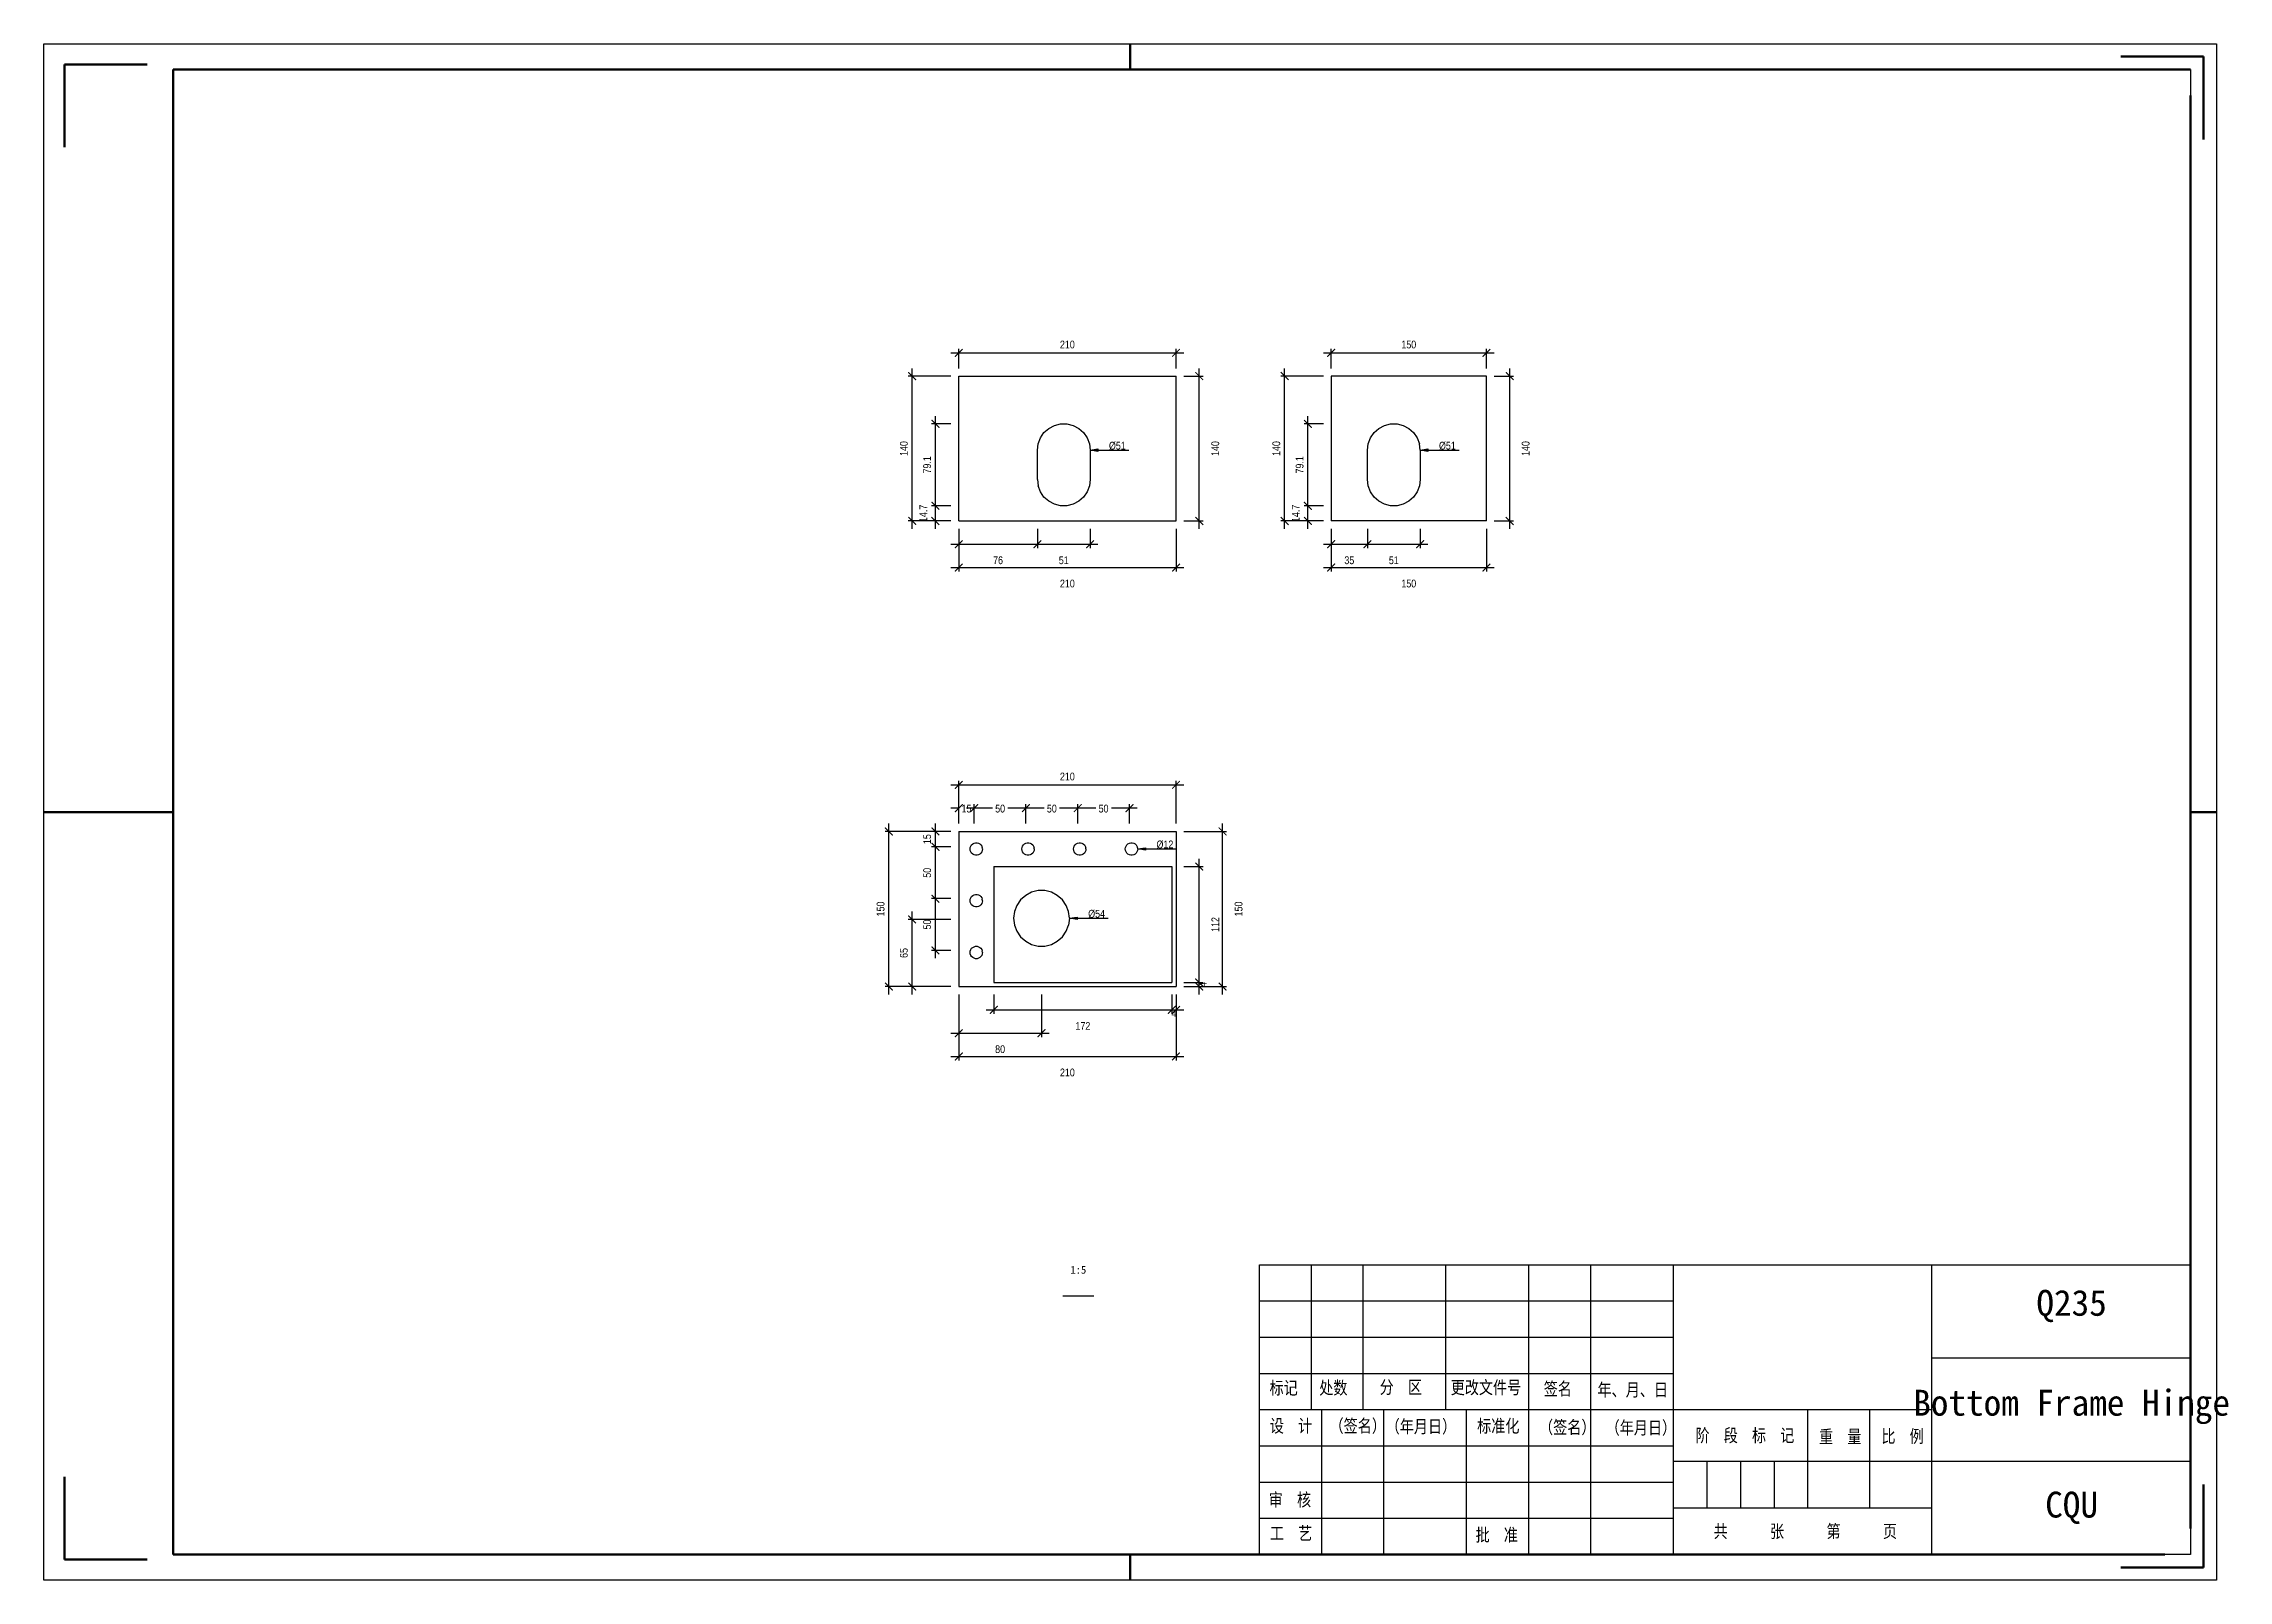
# Model space of a CAD drawing. Header units: millimetres. Extents: x 0 to 1925, y 0 to 4345.
# Drawn here: x 490 to 912.3, y 367 to 664 of the extents above; entities that cross this region are included whole.
import ezdxf

# ---------------------------------------------------------------- set-up
doc = ezdxf.new("R2010")
doc.units = ezdxf.units.MM
doc.layers.add('总内框线', color=7, linetype='Continuous', lineweight=50)
doc.layers.add('总外框线', color=7, linetype='Continuous', lineweight=30)
doc.styles.add('OpenSansCondensed-Light', font='OpenSansCondensed-Light.ttf')
doc.styles.add('陈杰（2）', font='gbenor.shx', dxfattribs={"width": 0.8, "bigfont": 'gbcbig.shx'})
doc.dimstyles.new('EZ_RADIUS', dxfattribs={"dimtxt": 0.25, "dimasz": 0.25, "dimexe": 0.375, "dimexo": 0.125, "dimgap": 0.1, "dimtad": 1, "dimlfac": 100, "dimzin": 12, "dimdsep": 46, "dimtxsty": 'OpenSansCondensed-Light', "dimblk": 'CLOSEDBLANK', "dimcen": 0, "dimazin": 3, "dimtfac": 0.5, "dimtofl": 0, "dimtmove": 1, "dimatfit": 3, "dimarcsym": 0})
doc.dimstyles.new('EZDXF', dxfattribs={"dimtxt": 0.25, "dimasz": 0.175, "dimexe": 0.375, "dimexo": 0.125, "dimgap": 0.1, "dimtad": 1, "dimlfac": 100, "dimzin": 12, "dimdsep": 46, "dimtxsty": 'OpenSansCondensed-Light', "dimblk": 'ARCHTICK', "dimcen": 2.5, "dimazin": 3, "dimtfac": 0.5, "dimtmove": 2, "dimatfit": 3, "dimarcsym": 0})

# ---------------------------------------------------------------- blocks, each defined once
blk = doc.blocks.new('_CLOSED')
at = {"color": 0, "linetype": 'ByBlock'}
blk.add_line((0, 0), (-1, 0), dxfattribs=at)
blk.add_lwpolyline([(-1, 0.16), (0, 0), (-1, -0.16)], close=True, dxfattribs=at)
blk = doc.blocks.new('*D88')
at = {"transparency": 16777216}
for p, q in [((693.79, 585.43), (695.29, 585.43)), ((695.29, 585.43), (699.79, 585.43))]:
    blk.add_line(p, q, dxfattribs=at)
at = {"layer": 'Defpoints', "transparency": 16777216}
for p in [(687.18, 585.44), (692.29, 585.43)]:
    blk.add_point(p, dxfattribs=at)
at = {"transparency": 16777216, "xscale": 1.5, "yscale": 1.5, "rotation": 179.8983361388705}
blk.add_blockref('_CLOSED', (692.29, 585.43), dxfattribs=at)
at = {"transparency": 16777216, "insert": (697.54, 586.28), "char_height": 1.5, "attachment_point": 5, "style": 'OpenSansCondensed-Light'}
blk.add_mtext('%%c51', dxfattribs=at)
blk = doc.blocks.new('_ARCHTICK')
at = {"color": 0, "linetype": 'ByBlock', "const_width": 0.15}
blk.add_lwpolyline([(-0.5, -0.5), (0.5, 0.5)], dxfattribs=at)
blk = doc.blocks.new('*D97')
at = {"transparency": 16777216}
for p, q in [((757.59, 585.43), (759.09, 585.43)), ((759.09, 585.43), (763.59, 585.43))]:
    blk.add_line(p, q, dxfattribs=at)
at = {"layer": 'Defpoints', "transparency": 16777216}
for p in [(750.98, 585.44), (756.09, 585.43)]:
    blk.add_point(p, dxfattribs=at)
at = {"transparency": 16777216, "xscale": 1.5, "yscale": 1.5, "rotation": 179.8983361386922}
blk.add_blockref('_CLOSED', (756.09, 585.43), dxfattribs=at)
at = {"transparency": 16777216, "insert": (761.34, 586.28), "char_height": 1.5, "attachment_point": 5, "style": 'OpenSansCondensed-Light'}
blk.add_mtext('%%c51', dxfattribs=at)
blk = doc.blocks.new('*D106')
at = {"transparency": 16777216}
for p, q in [((702.98, 508.35), (704.48, 508.35)), ((704.48, 508.35), (708.98, 508.35))]:
    blk.add_line(p, q, dxfattribs=at)
at = {"layer": 'Defpoints', "transparency": 16777216}
for p in [(700.28, 508.35), (701.48, 508.35)]:
    blk.add_point(p, dxfattribs=at)
at = {"transparency": 16777216, "xscale": 1.5, "yscale": 1.5, "rotation": 179.9999999999997}
blk.add_blockref('_CLOSED', (701.48, 508.35), dxfattribs=at)
at = {"transparency": 16777216, "insert": (706.73, 509.2), "char_height": 1.5, "attachment_point": 5, "style": 'OpenSansCondensed-Light'}
blk.add_mtext('%%c12', dxfattribs=at)
blk = doc.blocks.new('*D107')
at = {"transparency": 16777216}
for p, q in [((689.78, 494.95), (691.28, 494.95)), ((691.28, 494.95), (695.78, 494.95))]:
    blk.add_line(p, q, dxfattribs=at)
at = {"layer": 'Defpoints', "transparency": 16777216}
for p in [(682.88, 494.95), (688.28, 494.95)]:
    blk.add_point(p, dxfattribs=at)
at = {"transparency": 16777216, "xscale": 1.5, "yscale": 1.5, "rotation": 179.9999999995312}
blk.add_blockref('_CLOSED', (688.28, 494.95), dxfattribs=at)
at = {"transparency": 16777216, "insert": (693.53, 495.8), "char_height": 1.5, "attachment_point": 5, "style": 'OpenSansCondensed-Light'}
blk.add_mtext('%%c54', dxfattribs=at)

msp = doc.modelspace()

# ---------------------------------------------------------------- linework, layer by layer
for p, q in [((905, 659), (905, 474)), ((666.87901, 599.75), (708.87901, 599.75)), ((666.87901, 571.75), (666.87901, 599.75)), ((708.87901, 571.75), (708.87901, 599.75)), ((768.87901, 599.75), (738.87901, 599.75)), ((738.87901, 599.75), (738.87901, 571.75)), ((768.87901, 571.75), (768.87901, 599.75)), ((682.21901, 586.67), (682.65901, 587.83)), ((682.65901, 587.83), (683.35901, 588.83)), ((683.35901, 588.83), (684.27901, 589.65)), ((684.27901, 589.65), (685.37901, 590.21)), ((685.37901, 590.21), (686.55901, 590.51)), ((686.55901, 590.51), (687.79901, 590.51)), ((687.79901, 590.51), (688.97901, 590.21)), ((688.97901, 590.21), (690.07901, 589.65)), ((690.07901, 589.65), (690.99901, 588.83)), ((690.99901, 588.83), (691.69901, 587.83)), ((691.69901, 587.83), (692.13901, 586.67)), ((746.01901, 586.67), (746.45901, 587.83)), ((746.45901, 587.83), (747.15901, 588.83)), ((747.15901, 588.83), (748.07901, 589.65)), ((748.07901, 589.65), (749.17901, 590.21)), ((749.17901, 590.21), (750.35901, 590.51)), ((750.35901, 590.51), (751.59901, 590.51)), ((751.59901, 590.51), (752.77901, 590.21)), ((752.77901, 590.21), (753.87901, 589.65)), ((753.87901, 589.65), (754.79901, 588.83)), ((754.79901, 588.83), (755.49901, 587.83)), ((755.49901, 587.83), (755.93901, 586.67)), ((682.07901, 585.45), (682.21901, 586.67)), ((682.07901, 579.75), (682.07901, 585.45)), ((692.13901, 586.67), (692.27901, 585.45)), ((692.27901, 585.45), (692.27901, 579.75)), ((745.87901, 585.45), (746.01901, 586.67)), ((745.87901, 579.75), (745.87901, 585.45)), ((756.07901, 585.45), (755.93901, 586.67)), ((756.07901, 585.45), (756.07901, 579.75)), ((682.07901, 579.75), (682.21901, 578.53)), ((692.27901, 579.75), (692.13901, 578.53)), ((746.01901, 578.53), (745.87901, 579.75)), ((756.07901, 579.75), (755.93901, 578.53)), ((682.65901, 577.37), (682.21901, 578.53)), ((683.35901, 576.37), (682.65901, 577.37)), ((684.27901, 575.55), (683.35901, 576.37)), ((685.37901, 574.99), (684.27901, 575.55)), ((686.55901, 574.69), (685.37901, 574.99)), ((687.79901, 574.69), (686.55901, 574.69)), ((688.97901, 574.99), (687.79901, 574.69)), ((690.07901, 575.55), (688.97901, 574.99)), ((690.99901, 576.37), (690.07901, 575.55)), ((691.69901, 577.37), (690.99901, 576.37)), ((692.13901, 578.53), (691.69901, 577.37)), ((746.45901, 577.37), (746.01901, 578.53)), ((747.15901, 576.37), (746.45901, 577.37)), ((748.07901, 575.55), (747.15901, 576.37)), ((749.17901, 574.99), (748.07901, 575.55)), ((750.35901, 574.69), (749.17901, 574.99)), ((751.59901, 574.69), (750.35901, 574.69)), ((752.77901, 574.99), (751.59901, 574.69)), ((753.87901, 575.55), (752.77901, 574.99)), ((754.79901, 576.37), (753.87901, 575.55)), ((755.49901, 577.37), (754.79901, 576.37)), ((755.93901, 578.53), (755.49901, 577.37)), ((666.87901, 571.75), (708.87901, 571.75)), ((768.87901, 571.75), (738.87901, 571.75)), ((666.87901, 511.75), (708.87901, 511.75)), ((666.87901, 511.75), (666.87901, 481.75)), ((708.87901, 511.75), (708.87901, 481.75)), ((669.07901, 508.35), (669.11901, 508.63)), ((669.11901, 508.07), (669.07901, 508.35)), ((669.11901, 508.63), (669.21901, 508.91)), ((669.21901, 507.79), (669.11901, 508.07)), ((669.21901, 508.91), (669.37901, 509.15)), ((669.37901, 507.55), (669.21901, 507.79)), ((669.37901, 509.15), (669.59901, 509.33)), ((669.59901, 507.37), (669.37901, 507.55)), ((669.59901, 509.33), (669.85901, 509.47)), ((669.85901, 507.23), (669.59901, 507.37)), ((669.85901, 509.47), (670.13901, 509.55)), ((670.13901, 507.15), (669.85901, 507.23)), ((670.13901, 509.55), (670.41901, 509.55)), ((670.41901, 507.15), (670.13901, 507.15)), ((670.41901, 509.55), (670.69901, 509.47)), ((670.69901, 507.23), (670.41901, 507.15)), ((670.69901, 509.47), (670.95901, 509.33)), ((670.95901, 507.37), (670.69901, 507.23)), ((670.95901, 509.33), (671.17901, 509.15)), ((671.17901, 507.55), (670.95901, 507.37)), ((671.17901, 509.15), (671.33901, 508.91)), ((671.33901, 507.79), (671.17901, 507.55)), ((671.33901, 508.91), (671.43901, 508.63)), ((671.43901, 508.07), (671.33901, 507.79)), ((671.47901, 508.35), (671.43901, 508.63)), ((671.47901, 508.35), (671.43901, 508.07)), ((679.07901, 508.35), (679.11901, 508.63)), ((679.11901, 508.07), (679.07901, 508.35)), ((679.11901, 508.63), (679.21901, 508.91)), ((679.21901, 507.79), (679.11901, 508.07)), ((679.21901, 508.91), (679.37901, 509.15)), ((679.37901, 507.55), (679.21901, 507.79)), ((679.37901, 509.15), (679.59901, 509.33)), ((679.59901, 507.37), (679.37901, 507.55)), ((679.59901, 509.33), (679.85901, 509.47)), ((679.85901, 507.23), (679.59901, 507.37)), ((679.85901, 509.47), (680.13901, 509.55)), ((680.13901, 507.15), (679.85901, 507.23)), ((680.13901, 509.55), (680.41901, 509.55)), ((680.41901, 507.15), (680.13901, 507.15)), ((680.41901, 509.55), (680.69901, 509.47)), ((680.69901, 507.23), (680.41901, 507.15)), ((680.69901, 509.47), (680.95901, 509.33)), ((680.95901, 507.37), (680.69901, 507.23)), ((680.95901, 509.33), (681.17901, 509.15)), ((681.17901, 507.55), (680.95901, 507.37)), ((681.17901, 509.15), (681.33901, 508.91)), ((681.33901, 507.79), (681.17901, 507.55)), ((681.33901, 508.91), (681.43901, 508.63)), ((681.43901, 508.07), (681.33901, 507.79)), ((681.47901, 508.35), (681.43901, 508.63)), ((681.47901, 508.35), (681.43901, 508.07)), ((689.07901, 508.35), (689.11901, 508.63)), ((689.11901, 508.07), (689.07901, 508.35)), ((689.11901, 508.63), (689.21901, 508.91)), ((689.21901, 507.79), (689.11901, 508.07)), ((689.21901, 508.91), (689.37901, 509.15)), ((689.37901, 507.55), (689.21901, 507.79)), ((689.37901, 509.15), (689.59901, 509.33)), ((689.59901, 507.37), (689.37901, 507.55)), ((689.59901, 509.33), (689.85901, 509.47)), ((689.85901, 507.23), (689.59901, 507.37)), ((689.85901, 509.47), (690.13901, 509.55)), ((690.13901, 507.15), (689.85901, 507.23)), ((690.13901, 509.55), (690.41901, 509.55)), ((690.41901, 507.15), (690.13901, 507.15)), ((690.41901, 509.55), (690.69901, 509.47)), ((690.69901, 507.23), (690.41901, 507.15)), ((690.69901, 509.47), (690.95901, 509.33)), ((690.95901, 507.37), (690.69901, 507.23)), ((690.95901, 509.33), (691.17901, 509.15)), ((691.17901, 507.55), (690.95901, 507.37)), ((691.17901, 509.15), (691.33901, 508.91)), ((691.33901, 507.79), (691.17901, 507.55)), ((691.33901, 508.91), (691.43901, 508.63)), ((691.43901, 508.07), (691.33901, 507.79)), ((691.47901, 508.35), (691.43901, 508.63)), ((691.47901, 508.35), (691.43901, 508.07)), ((699.07901, 508.35), (699.11901, 508.63)), ((699.11901, 508.07), (699.07901, 508.35)), ((699.11901, 508.63), (699.21901, 508.91)), ((699.21901, 507.79), (699.11901, 508.07)), ((699.21901, 508.91), (699.37901, 509.15)), ((699.37901, 507.55), (699.21901, 507.79)), ((699.37901, 509.15), (699.59901, 509.33)), ((699.59901, 507.37), (699.37901, 507.55)), ((699.59901, 509.33), (699.85901, 509.47)), ((699.85901, 507.23), (699.59901, 507.37)), ((699.85901, 509.47), (700.13901, 509.55)), ((700.13901, 507.15), (699.85901, 507.23)), ((700.13901, 509.55), (700.41901, 509.55)), ((700.41901, 507.15), (700.13901, 507.15)), ((700.41901, 509.55), (700.69901, 509.47)), ((700.69901, 507.23), (700.41901, 507.15)), ((700.69901, 509.47), (700.95901, 509.33)), ((700.95901, 507.37), (700.69901, 507.23)), ((700.95901, 509.33), (701.17901, 509.15)), ((701.17901, 507.55), (700.95901, 507.37)), ((701.17901, 509.15), (701.33901, 508.91)), ((701.33901, 507.79), (701.17901, 507.55)), ((701.33901, 508.91), (701.43901, 508.63)), ((701.43901, 508.07), (701.33901, 507.79)), ((701.47901, 508.35), (701.43901, 508.63)), ((701.47901, 508.35), (701.43901, 508.07)), ((673.67901, 504.95), (673.67901, 482.55)), ((673.67901, 504.95), (708.07901, 504.95)), ((708.07901, 504.95), (708.07901, 482.55)), ((669.07901, 498.35), (669.11901, 498.63)), ((669.11901, 498.07), (669.07901, 498.35)), ((669.11901, 498.63), (669.21901, 498.91)), ((669.21901, 498.91), (669.37901, 499.15)), ((669.37901, 499.15), (669.59901, 499.33)), ((669.59901, 499.33), (669.85901, 499.47)), ((669.85901, 499.47), (670.13901, 499.55)), ((670.13901, 499.55), (670.41901, 499.55)), ((670.41901, 499.55), (670.69901, 499.47)), ((670.69901, 499.47), (670.95901, 499.33)), ((670.95901, 499.33), (671.17901, 499.15)), ((671.17901, 499.15), (671.33901, 498.91)), ((671.33901, 498.91), (671.43901, 498.63)), ((671.47901, 498.35), (671.43901, 498.63)), ((671.47901, 498.35), (671.43901, 498.07)), ((678.83901, 498.53), (678.09901, 497.45)), ((679.81901, 499.39), (678.83901, 498.53)), ((680.95901, 499.99), (679.81901, 499.39)), ((682.21901, 500.31), (680.95901, 499.99)), ((683.53901, 500.31), (682.21901, 500.31)), ((684.79901, 499.99), (683.53901, 500.31)), ((685.93901, 499.39), (684.79901, 499.99)), ((686.91901, 498.53), (685.93901, 499.39)), ((687.65901, 497.45), (686.91901, 498.53)), ((669.21901, 497.79), (669.11901, 498.07)), ((669.37901, 497.55), (669.21901, 497.79)), ((669.59901, 497.37), (669.37901, 497.55)), ((669.85901, 497.23), (669.59901, 497.37)), ((670.13901, 497.15), (669.85901, 497.23)), ((670.41901, 497.15), (670.13901, 497.15)), ((670.69901, 497.23), (670.41901, 497.15)), ((670.95901, 497.37), (670.69901, 497.23)), ((671.17901, 497.55), (670.95901, 497.37)), ((671.33901, 497.79), (671.17901, 497.55)), ((671.43901, 498.07), (671.33901, 497.79)), ((677.63901, 496.25), (677.47901, 494.95)), ((677.47901, 494.95), (677.63901, 493.65)), ((678.09901, 497.45), (677.63901, 496.25)), ((688.11901, 496.25), (687.65901, 497.45)), ((688.27901, 494.95), (688.11901, 496.25)), ((688.27901, 494.95), (688.11901, 493.65)), ((677.63901, 493.65), (678.09901, 492.45)), ((678.09901, 492.45), (678.83901, 491.37)), ((678.83901, 491.37), (679.81901, 490.51)), ((679.81901, 490.51), (680.95901, 489.91)), ((680.95901, 489.91), (682.21901, 489.59)), ((683.53901, 489.59), (684.79901, 489.91)), ((684.79901, 489.91), (685.93901, 490.51)), ((685.93901, 490.51), (686.91901, 491.37)), ((686.91901, 491.37), (687.65901, 492.45)), ((687.65901, 492.45), (688.11901, 493.65)), ((669.07901, 488.35), (669.11901, 488.63)), ((669.11901, 488.07), (669.07901, 488.35)), ((669.11901, 488.63), (669.21901, 488.91)), ((669.21901, 487.79), (669.11901, 488.07)), ((669.21901, 488.91), (669.37901, 489.15)), ((669.37901, 487.55), (669.21901, 487.79)), ((669.37901, 489.15), (669.59901, 489.33)), ((669.59901, 487.37), (669.37901, 487.55)), ((669.59901, 489.33), (669.85901, 489.47)), ((669.85901, 487.23), (669.59901, 487.37)), ((669.85901, 489.47), (670.13901, 489.55)), ((670.13901, 487.15), (669.85901, 487.23)), ((670.13901, 489.55), (670.41901, 489.55)), ((670.41901, 487.15), (670.13901, 487.15)), ((670.41901, 489.55), (670.69901, 489.47)), ((670.69901, 487.23), (670.41901, 487.15)), ((670.69901, 489.47), (670.95901, 489.33)), ((670.95901, 487.37), (670.69901, 487.23)), ((670.95901, 489.33), (671.17901, 489.15)), ((671.17901, 487.55), (670.95901, 487.37)), ((671.17901, 489.15), (671.33901, 488.91)), ((671.33901, 487.79), (671.17901, 487.55)), ((671.33901, 488.91), (671.43901, 488.63)), ((671.43901, 488.07), (671.33901, 487.79)), ((671.47901, 488.35), (671.43901, 488.63)), ((671.47901, 488.35), (671.43901, 488.07)), ((682.21901, 489.59), (683.53901, 489.59)), ((666.87901, 481.75), (708.87901, 481.75)), ((673.67901, 482.55), (708.07901, 482.55)), ((725, 428), (905, 428)), ((725, 372), (725, 428)), ((735, 428), (735, 400)), ((745, 428), (745, 400)), ((761, 428), (761, 400)), ((777, 428), (777, 400)), ((789, 428), (789, 372)), ((805, 428), (805, 372)), ((855, 372), (855, 428)), ((905, 428), (905, 372)), ((687, 422), (693, 422)), ((725, 421), (805, 421)), ((725, 414), (805, 414)), ((855, 410), (905, 410)), ((725, 407), (805, 407)), ((725, 400), (855, 400)), ((737, 400), (737, 372)), ((749, 400), (749, 372)), ((765, 400), (765, 372)), ((777, 400), (777, 372)), ((831, 381), (831, 400)), ((843, 381), (843, 400)), ((725, 393), (805, 393)), ((805, 390), (855, 390)), ((811.5, 390), (811.5, 381)), ((818, 390), (818, 381)), ((824.5, 390), (824.5, 381)), ((855, 390), (905, 390)), ((725, 386), (805, 386)), ((805, 381), (855, 381)), ((725, 379), (805, 379)), ((905, 372), (725, 372))]:
    msp.add_line(p, q)
at = {"layer": '总内框线'}
for p, q in [((700, 659), (700, 664)), ((494, 660), (494, 644)), ((494, 660), (510, 660)), ((515, 372), (515, 659)), ((515, 659), (905, 659)), ((907.5, 661.5), (891.5, 661.5)), ((907.5, 661.5), (907.5, 645.5)), ((905, 654), (905, 377)), ((490, 515.5), (515, 515.5)), ((905, 515.5), (910, 515.5)), ((494, 371), (494, 387)), ((907.5, 369.5), (907.5, 385.5)), ((900, 372), (515, 372)), ((700, 367), (700, 372)), ((494, 371), (510, 371)), ((907.5, 369.5), (891.5, 369.5))]:
    msp.add_line(p, q, dxfattribs=at)
at = {"layer": '总外框线'}
for p, q in [((490, 367), (490, 664)), ((490, 664), (910, 664)), ((910, 664), (910, 367)), ((910, 367), (490, 367))]:
    msp.add_line(p, q, dxfattribs=at)

# ---------------------------------------------------------------- texts
at = {"attachment_point": 5}
for s, insert, char_height in [('1:5', (690, 427), 1.5), ('Q235', (882, 420), 5), ('Bottom Frame Hinge', (882, 400.5), 5), ('CQU', (882, 381), 5)]:
    msp.add_mtext(s, dxfattribs=dict(at, insert=insert, char_height=char_height))
at = {"char_height": 2.5, "width": 93.0192856, "attachment_point": 1, "style": '陈杰（2）'}
for s, insert in [('{\\fSimSun|b0|i0|c134|p2;标记}', (726.95482, 405.44053)), ('{\\fSimSun|b0|i0|c134|p2;处数}', (736.57596, 405.45543)), ('{\\fSimSun|b0|i0|c134|p2;分\u3000区}', (748.23692, 405.57959)), ('{\\fSimSun|b0|i0|c134|p2;更改文件号}', (761.97169, 405.52496)), ('{\\fSimSun|b0|i0|c134|p2;签名}', (779.95608, 405.2667)), ('{\\fSimSun|b0|i0|c134|p2;年、月、日}', (790.35064, 405.07301)), ('{\\fSimSun|b0|i0|c134|p2;设\u3000计}', (727.01432, 398.10007)), ('{\\fSimSun|b0|i0|c134|p2;（签名）}', (738.55629, 398.10007)), ('{\\fSimSun|b0|i0|c134|p2;\u3000（年月日）}', (746.68156, 397.98584)), ('{\\fSimSun|b0|i0|c134|p2;标准化}', (767.08823, 398.08517)), ('{\\fSimSun|b0|i0|c134|p2;（签名）}', (779.05516, 397.83685)), ('{\\fSimSun|b0|i0|c134|p2;（年月日）}', (791.923, 397.73752)), ('{\\fSimSun|b0|i0|c134|p2;阶\u3000段\u3000标\u3000记}', (809.30395, 396.25254)), ('{\\fSimSun|b0|i0|c134|p2;重\u3000量}', (833.18681, 396.02408)), ('{\\fSimSun|b0|i0|c134|p2;比\u3000例}', (845.23873, 396.09361)), ('{\\fSimSun|b0|i0|c134|p2;审\u3000核}', (726.81034, 383.83138)), ('{\\fSimSun|b0|i0|c134|p2;工\u3000艺}', (727.01432, 377.34515)), ('{\\fSimSun|b0|i0|c134|p2;批\u3000准}', (766.78226, 377.0273)), ('{\\fSimSun|b0|i0|c134|p2;共\u3000\u3000\u3000张\u3000\u3000\u3000第\u3000\u3000\u3000页}', (812.79713, 377.72757))]:
    msp.add_mtext(s, dxfattribs=dict(at, insert=insert))

# ---------------------------------------------------------------- dimensions: what is measured, and where the dimension line sits
for base, p1, p2, location, override in [((666.87901, 604.25), (666.87901, 599.75), (708.87901, 599.75), (687.87901, 605.85), {"dimtxt": 1.5, "dimasz": 1.5, "dimexe": 0.75, "dimexo": 1.5, "dimtad": 1, "dimlfac": 5, "dimblk": 'ARCHTICK', "dimsah": 0, "dimtsz": 0, "dimdle": 1.5, "dimtmove": 2}), ((738.87901, 604.25), (738.87901, 599.75), (768.87901, 599.75), (753.87901, 605.85), {"dimtxt": 1.5, "dimasz": 1.5, "dimexe": 0.75, "dimexo": 1.5, "dimtad": 1, "dimlfac": 5, "dimblk": 'ARCHTICK', "dimsah": 0, "dimtsz": 0, "dimdle": 1.5, "dimtmove": 2}), ((666.87901, 567.25), (666.87901, 571.75), (682.07901, 571.75), (674.47901, 564.15), {"dimtxt": 1.5, "dimasz": 1.5, "dimexe": 0.75, "dimexo": 1.5, "dimtad": 4, "dimlfac": 5, "dimblk": 'ARCHTICK', "dimsah": 0, "dimtsz": 0, "dimdle": 1.5, "dimtmove": 2}), ((666.87901, 562.75), (666.87901, 571.75), (708.87901, 571.75), (687.87901, 559.65), {"dimtxt": 1.5, "dimasz": 1.5, "dimexe": 0.75, "dimexo": 1.5, "dimtad": 4, "dimlfac": 5, "dimblk": 'ARCHTICK', "dimsah": 0, "dimtsz": 0, "dimdle": 1.5, "dimtmove": 2}), ((682.07901, 567.25), (682.07901, 571.75), (692.27901, 571.75), (687.17901, 564.15), {"dimtxt": 1.5, "dimasz": 1.5, "dimexe": 0.75, "dimexo": 1.5, "dimtad": 4, "dimlfac": 5, "dimblk": 'ARCHTICK', "dimsah": 0, "dimtsz": 0, "dimdle": 1.5, "dimtmove": 2}), ((738.87901, 567.25), (738.87901, 571.75), (745.87901, 571.75), (742.37901, 564.15), {"dimtxt": 1.5, "dimasz": 1.5, "dimexe": 0.75, "dimexo": 1.5, "dimtad": 4, "dimlfac": 5, "dimblk": 'ARCHTICK', "dimsah": 0, "dimtsz": 0, "dimdle": 1.5, "dimtmove": 2}), ((738.87901, 562.75), (738.87901, 571.75), (768.87901, 571.75), (753.87901, 559.65), {"dimtxt": 1.5, "dimasz": 1.5, "dimexe": 0.75, "dimexo": 1.5, "dimtad": 4, "dimlfac": 5, "dimblk": 'ARCHTICK', "dimsah": 0, "dimtsz": 0, "dimdle": 1.5, "dimtmove": 2}), ((745.87901, 567.25), (745.87901, 571.75), (756.07901, 571.75), (750.97901, 564.15), {"dimtxt": 1.5, "dimasz": 1.5, "dimexe": 0.75, "dimexo": 1.5, "dimtad": 4, "dimlfac": 5, "dimblk": 'ARCHTICK', "dimsah": 0, "dimtsz": 0, "dimdle": 1.5, "dimtmove": 2}), ((666.87901, 520.75), (666.87901, 511.75), (708.87901, 511.75), (687.87901, 522.35), {"dimtxt": 1.5, "dimasz": 1.5, "dimexe": 0.75, "dimexo": 1.5, "dimtad": 1, "dimlfac": 5, "dimblk": 'ARCHTICK', "dimsah": 0, "dimtsz": 0, "dimdle": 1.5, "dimtmove": 2}), ((669.87901, 516.25), (669.87901, 511.75), (666.87901, 511.75), (668.37901, 516.15), {"dimtxt": 1.5, "dimasz": 1.5, "dimexe": 0.75, "dimexo": 1.5, "dimtad": 1, "dimlfac": 5, "dimblk": 'ARCHTICK', "dimsah": 0, "dimtsz": 0, "dimdle": 1.5, "dimtmove": 2}), ((679.87901, 516.25), (679.87901, 511.75), (669.87901, 511.75), (674.87901, 516.15), {"dimtxt": 1.5, "dimasz": 1.5, "dimexe": 0.75, "dimexo": 1.5, "dimtad": 1, "dimlfac": 5, "dimblk": 'ARCHTICK', "dimsah": 0, "dimtsz": 0, "dimdle": 1.5, "dimtmove": 2}), ((689.87901, 516.25), (689.87901, 511.75), (679.87901, 511.75), (684.87901, 516.15), {"dimtxt": 1.5, "dimasz": 1.5, "dimexe": 0.75, "dimexo": 1.5, "dimtad": 1, "dimlfac": 5, "dimblk": 'ARCHTICK', "dimsah": 0, "dimtsz": 0, "dimdle": 1.5, "dimtmove": 2}), ((699.87901, 516.25), (699.87901, 511.75), (689.87901, 511.75), (694.87901, 516.15), {"dimtxt": 1.5, "dimasz": 1.5, "dimexe": 0.75, "dimexo": 1.5, "dimtad": 1, "dimlfac": 5, "dimblk": 'ARCHTICK', "dimsah": 0, "dimtsz": 0, "dimdle": 1.5, "dimtmove": 2}), ((666.87901, 472.75), (666.87901, 481.75), (682.87901, 481.75), (674.87901, 469.65), {"dimtxt": 1.5, "dimasz": 1.5, "dimexe": 0.75, "dimexo": 1.5, "dimtad": 4, "dimlfac": 5, "dimblk": 'ARCHTICK', "dimsah": 0, "dimtsz": 0, "dimdle": 1.5, "dimtmove": 2}), ((666.87901, 468.25), (666.87901, 481.75), (708.87901, 481.75), (687.87901, 465.15), {"dimtxt": 1.5, "dimasz": 1.5, "dimexe": 0.75, "dimexo": 1.5, "dimtad": 4, "dimlfac": 5, "dimblk": 'ARCHTICK', "dimsah": 0, "dimtsz": 0, "dimdle": 1.5, "dimtmove": 2}), ((673.67901, 477.25), (673.67901, 481.75), (708.07901, 481.75), (690.87901, 474.15), {"dimtxt": 1.5, "dimasz": 1.5, "dimexe": 0.75, "dimexo": 1.5, "dimtad": 4, "dimlfac": 5, "dimblk": 'ARCHTICK', "dimsah": 0, "dimtsz": 0, "dimdle": 1.5, "dimtmove": 2}), ((708.07901, 477.25), (708.07901, 481.75), (708.87901, 481.75), (708.47901, 476.6), {"dimtxt": 1.5, "dimasz": 1.5, "dimexe": 0.75, "dimexo": 1.5, "dimtad": 4, "dimlfac": 5, "dimblk": 'ARCHTICK', "dimsah": 0, "dimtsz": 0, "dimdle": 1.5, "dimtmove": 2})]:
    msp.add_linear_dim(base=base, p1=p1, p2=p2, location=location, dimstyle='EZDXF', override=override).render()
for base, p1, p2, location, override in [((657.87901, 571.75), (666.87901, 571.75), (666.87901, 599.75), (656.27901, 585.75), {"dimtxt": 1.5, "dimasz": 1.5, "dimexe": 0.75, "dimexo": 1.5, "dimtad": 1, "dimlfac": 5, "dimblk": 'ARCHTICK', "dimsah": 0, "dimtsz": 0, "dimdle": 1.5, "dimtmove": 2}), ((713.37901, 571.75), (708.87901, 571.75), (708.87901, 599.75), (716.47901, 585.75), {"dimtxt": 1.5, "dimasz": 1.5, "dimexe": 0.75, "dimexo": 1.5, "dimtad": 4, "dimlfac": 5, "dimblk": 'ARCHTICK', "dimsah": 0, "dimtsz": 0, "dimdle": 1.5, "dimtmove": 2}), ((729.87901, 571.75), (738.87901, 571.75), (738.87901, 599.75), (728.27901, 585.75), {"dimtxt": 1.5, "dimasz": 1.5, "dimexe": 0.75, "dimexo": 1.5, "dimtad": 1, "dimlfac": 5, "dimblk": 'ARCHTICK', "dimsah": 0, "dimtsz": 0, "dimdle": 1.5, "dimtmove": 2}), ((773.37901, 571.75), (768.87901, 571.75), (768.87901, 599.75), (776.47901, 585.75), {"dimtxt": 1.5, "dimasz": 1.5, "dimexe": 0.75, "dimexo": 1.5, "dimtad": 4, "dimlfac": 5, "dimblk": 'ARCHTICK', "dimsah": 0, "dimtsz": 0, "dimdle": 1.5, "dimtmove": 2}), ((662.37901, 574.69), (666.87901, 574.69), (666.87901, 590.51), (660.77901, 582.6), {"dimtxt": 1.5, "dimasz": 1.5, "dimexe": 0.75, "dimexo": 1.5, "dimtad": 1, "dimlfac": 5, "dimblk": 'ARCHTICK', "dimsah": 0, "dimtsz": 0, "dimdle": 1.5, "dimtmove": 2}), ((734.37901, 574.69), (738.87901, 574.69), (738.87901, 590.51), (732.77901, 582.6), {"dimtxt": 1.5, "dimasz": 1.5, "dimexe": 0.75, "dimexo": 1.5, "dimtad": 1, "dimlfac": 5, "dimblk": 'ARCHTICK', "dimsah": 0, "dimtsz": 0, "dimdle": 1.5, "dimtmove": 2}), ((662.37901, 571.75), (666.87901, 571.75), (666.87901, 574.69), (660.02901, 573.22), {"dimtxt": 1.5, "dimasz": 1.5, "dimexe": 0.75, "dimexo": 1.5, "dimtad": 1, "dimlfac": 5, "dimblk": 'ARCHTICK', "dimsah": 0, "dimtsz": 0, "dimdle": 1.5, "dimtmove": 2}), ((734.37901, 571.75), (738.87901, 571.75), (738.87901, 574.69), (732.02901, 573.22), {"dimtxt": 1.5, "dimasz": 1.5, "dimexe": 0.75, "dimexo": 1.5, "dimtad": 1, "dimlfac": 5, "dimblk": 'ARCHTICK', "dimsah": 0, "dimtsz": 0, "dimdle": 1.5, "dimtmove": 2}), ((653.37901, 481.75), (666.87901, 481.75), (666.87901, 511.75), (651.77901, 496.75), {"dimtxt": 1.5, "dimasz": 1.5, "dimexe": 0.75, "dimexo": 1.5, "dimtad": 1, "dimlfac": 5, "dimblk": 'ARCHTICK', "dimsah": 0, "dimtsz": 0, "dimdle": 1.5, "dimtmove": 2}), ((662.37901, 508.75), (666.87901, 508.75), (666.87901, 511.75), (660.77901, 510.25), {"dimtxt": 1.5, "dimasz": 1.5, "dimexe": 0.75, "dimexo": 1.5, "dimtad": 1, "dimlfac": 5, "dimblk": 'ARCHTICK', "dimsah": 0, "dimtsz": 0, "dimdle": 1.5, "dimtmove": 2}), ((717.87901, 481.75), (708.87901, 481.75), (708.87901, 511.75), (720.97901, 496.75), {"dimtxt": 1.5, "dimasz": 1.5, "dimexe": 0.75, "dimexo": 1.5, "dimtad": 4, "dimlfac": 5, "dimblk": 'ARCHTICK', "dimsah": 0, "dimtsz": 0, "dimdle": 1.5, "dimtmove": 2}), ((662.37901, 498.75), (666.87901, 498.75), (666.87901, 508.75), (660.77901, 503.75), {"dimtxt": 1.5, "dimasz": 1.5, "dimexe": 0.75, "dimexo": 1.5, "dimtad": 1, "dimlfac": 5, "dimblk": 'ARCHTICK', "dimsah": 0, "dimtsz": 0, "dimdle": 1.5, "dimtmove": 2}), ((713.37901, 482.55), (708.87901, 482.55), (708.87901, 504.95), (716.47901, 493.75), {"dimtxt": 1.5, "dimasz": 1.5, "dimexe": 0.75, "dimexo": 1.5, "dimtad": 4, "dimlfac": 5, "dimblk": 'ARCHTICK', "dimsah": 0, "dimtsz": 0, "dimdle": 1.5, "dimtmove": 2}), ((662.37901, 488.75), (666.87901, 488.75), (666.87901, 498.75), (660.77901, 493.75), {"dimtxt": 1.5, "dimasz": 1.5, "dimexe": 0.75, "dimexo": 1.5, "dimtad": 1, "dimlfac": 5, "dimblk": 'ARCHTICK', "dimsah": 0, "dimtsz": 0, "dimdle": 1.5, "dimtmove": 2}), ((657.87901, 481.75), (666.87901, 481.75), (666.87901, 494.75), (656.27901, 488.25), {"dimtxt": 1.5, "dimasz": 1.5, "dimexe": 0.75, "dimexo": 1.5, "dimtad": 1, "dimlfac": 5, "dimblk": 'ARCHTICK', "dimsah": 0, "dimtsz": 0, "dimdle": 1.5, "dimtmove": 2}), ((713.37901, 481.75), (708.87901, 481.75), (708.87901, 482.55), (714.02901, 482.15), {"dimtxt": 1.5, "dimasz": 1.5, "dimexe": 0.75, "dimexo": 1.5, "dimtad": 4, "dimlfac": 5, "dimblk": 'ARCHTICK', "dimsah": 0, "dimtsz": 0, "dimdle": 1.5, "dimtmove": 2})]:
    msp.add_linear_dim(base=base, p1=p1, p2=p2, angle=90, location=location, dimstyle='EZDXF', override=override).render()
for p1, p2, text, picture, middle in [((682.07261, 585.45001), (692.2854, 585.43189), '51', '*D88', (695.2854, 585.42657)), ((745.87261, 585.45001), (756.0854, 585.43189), '51', '*D97', (759.0854, 585.42657)), ((699.08002, 508.35), (701.47799, 508.35), '12', '*D106', (704.47799, 508.35)), ((677.48251, 494.95), (688.27551, 494.95), '54', '*D107', (691.27551, 494.95))]:
    dim = msp.add_diameter_dim_2p(p1=p1, p2=p2, text=text, dimstyle='EZ_RADIUS', override={"dimtxt": 1.5, "dimasz": 1.5, "dimexe": 0.75, "dimtad": 1, "dimtoh": 1, "dimlfac": 5, "dimblk": 'CLOSED', "dimsah": 0, "dimtsz": 0})
    dim.commit()
    dim.dimension.update_dxf_attribs({"geometry": picture, "text_midpoint": middle})

doc.saveas('drawing.dxf')
